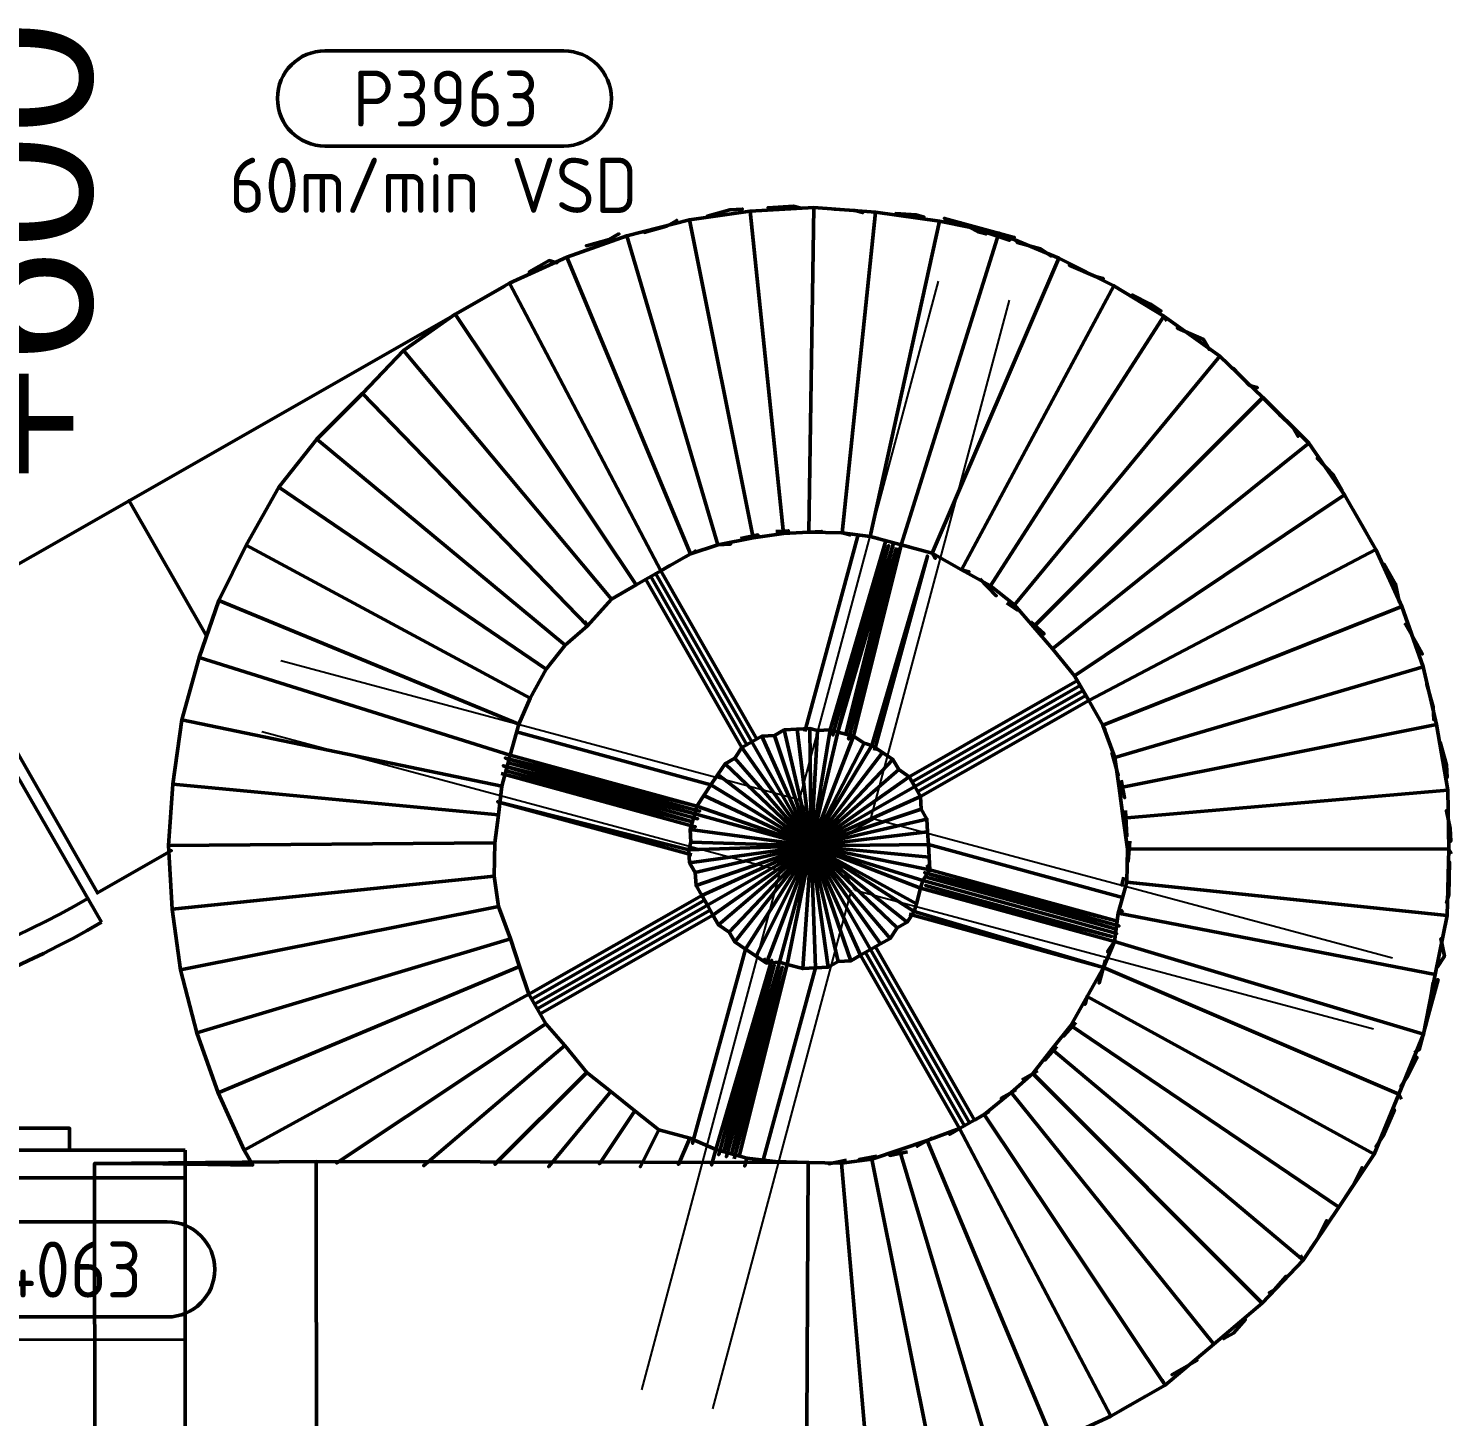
# Model space of a CAD drawing. Header units: millimetres. Extents: x 0 to 461941, y -159644 to 4828.
# Drawn here: x 234486 to 236421, y -39553 to -37667 of the extents above; entities that cross this region are included whole.
import ezdxf
from ezdxf.enums import TextEntityAlignment as Align

# ---------------------------------------------------------------- set-up
doc = ezdxf.new("R2010")
doc.units = ezdxf.units.MM
for name, pattern in [('Xref Conv Decant In$0$AM_ISO02W050', [7.5, 6, -1.5]), ('Xref Conv Decant Product Tote$0$AM_ISO02W050', [7.5, 6, -1.5]), ('Xref Conv Decant Product Tote$0$AM_ISO08W050', [18, 12, -1.5, 3, -1.5])]:
    doc.linetypes.add(name, pattern=pattern)
for name, color, linetype in [('AM_BOR', 4, 'Continuous'), ('Xref Conv Decant In$0$P_Number1', 4, 'Continuous'), ('Xref Conv Decant Product Tote$0$CONVEYOR1', 3, 'Continuous')]:
    doc.layers.add(name, color=color, linetype=linetype)
for name, color, linetype, lineweight in [('Xref Conv Decant In$0$Cont 2.5', 7, 'Continuous', 50), ('Xref Conv Decant In$0$Conv Decant In Out', 5, 'Continuous', 50), ('Xref Conv Decant In$0$Conveyor Centreline', 2, 'Continuous', 35), ('Xref Conv Decant In$0$Hidden', 9, 'Xref Conv Decant In$0$AM_ISO02W050', 25), ('Xref Conv Decant In$0$Text', 40, 'Continuous', 35), ('Xref Conv Decant Product Tote$0$Cont 2.5', 7, 'Continuous', 50), ('Xref Conv Decant Product Tote$0$Conv- Product decant', 3, 'Continuous', 50), ('Xref Conv Decant Product Tote$0$Conveyor Centreline', 2, 'Continuous', 35), ('Xref Conv Decant Product Tote$0$Conveyor Speeds', 8, 'Xref Conv Decant Product Tote$0$AM_ISO08W050', 25), ('Xref Conv Decant Product Tote$0$Hidden', 9, 'Xref Conv Decant Product Tote$0$AM_ISO02W050', 25), ('Xref Conv Decant Product Tote$0$P_Number', 4, 'Continuous', 50), ('Xref Conv Decant Product Tote$0$Text', 40, 'Continuous', 35)]:
    doc.layers.add(name, color=color, linetype=linetype, lineweight=lineweight)
doc.styles.add('Xref Conv Decant In$0$STANDARD', font='ISOCP.SHX')
doc.styles.add('Xref Conv Decant Product Tote$0$Arial', font='arial.ttf', dxfattribs={"height": 2.950599})
doc.styles.add('Xref Conv Decant Product Tote$0$STANDARD', font='ISOCP.SHX')

# ---------------------------------------------------------------- blocks, each defined once
blk = doc.blocks.new('*U278')
for p, q in [((-124.6, 682.5), (408, 375)), ((-307.5, 0), (307.5, 0))]:
    blk.add_line(p, q)
blk.add_lwpolyline([(-328.8, 216.2), (-251.1, 505.9), (-222.2, 498.2), (-299.8, 208.4)], close=True)
blk.add_lwpolyline([(-328.8, 216.2), (-251.1, 505.9), (-222.2, 498.2), (-299.8, 208.4)], close=True)
for radius in [1365, 1365, 1365, 1327.5, 1327.5, 1327.5, 787.5, 787.5, 787.5, 750, 750, 750]:
    blk.add_arc((1057.5, 0), radius, 150, 180)
at = {"layer": 'Xref Conv Decant Product Tote$0$Conveyor Centreline'}
blk.add_arc((1057.5, 0), 1057.5, 150, 180, dxfattribs=at)
blk.add_arc((1057.5, 0), 1057.5, 150, 180, dxfattribs=at)
blk.add_arc((1057.5, 0), 1057.5, 150, 180, dxfattribs=at)
at = {"layer": 'Xref Conv Decant Product Tote$0$Hidden'}
blk.add_line((-166, 0), (166, 0), dxfattribs=at)
blk = doc.blocks.new('Xref Conv Decant Product Tote$0$Pno2')
at = {"layer": 'Xref Conv Decant Product Tote$0$Cont 2.5', "lineweight": 50}
blk.add_lwpolyline([(-6.467, 2.549), (6.321, 2.549, -1), (6.321, -2.54), (-6.467, -2.54, -1)], format="xyb", close=True, dxfattribs=at)
at = {"layer": 'Xref Conv Decant Product Tote$0$Text', "color": 7, "style": 'Xref Conv Decant Product Tote$0$STANDARD'}
blk.add_attdef('PNO', text='', height=3, dxfattribs=at).set_placement((0, 0), align=Align.MIDDLE)
blk = doc.blocks.new('Xref Conv Decant Product Tote$0$spiralplanmo')
at = {"flags": 128}
for points in [[(-572.6, 867.4), (-874.5, 867.4), (-874.5, 426), (-758.5, 426), (-874.5, 426), (-874.5, 867.4)], [(0, 867.4), (-572.6, 867.4)], [(-572.6, 658.3), (-572.6, 867.4)], [(-572.6, 867.4), (-572.6, 658.3)], [(15.5, 867.4), (0, 867.4)], [(0, 867.4), (15.5, 867.4)], [(54.1, 426), (108.3, 859.7), (23.2, 867.4), (108.3, 859.7), (193.3, 844.2), (92.8, 418.2)], [(85.1, 867.4), (54.1, 867.4)], [(54.1, 867.4), (85.1, 867.4)], [(92.8, 859.7), (85.1, 867.4)], [(85.1, 867.4), (92.8, 859.7)], [(170.1, 851.9), (139.2, 859.7)], [(139.2, 859.7), (170.1, 851.9)], [(185.6, 851.9), (170.1, 851.9)], [(170.1, 851.9), (185.6, 851.9)], [(247.4, 828.7), (216.5, 836.5)], [(216.5, 836.5), (247.4, 828.7)], [(262.9, 828.7), (247.4, 828.7)], [(247.4, 828.7), (262.9, 828.7)], [(332.5, 805.5), (301.6, 813.3)], [(301.6, 813.3), (332.5, 805.5)], [(348, 797.8), (332.5, 805.5)], [(332.5, 805.5), (348, 797.8)], [(410.2, 766.9), (379.2, 782.3)], [(379.2, 782.3), (410.2, 766.9)], [(417.9, 759.2), (410.2, 766.9)], [(410.2, 766.9), (417.9, 759.2)], [(479.8, 720.5), (456.6, 736)], [(456.6, 736), (479.8, 720.5)], [(487.5, 712.8), (479.8, 720.5)], [(479.8, 720.5), (487.5, 712.8)], [(549.4, 673.8), (526.2, 689.2)], [(526.2, 689.2), (549.4, 673.8)], [(557.1, 666), (549.4, 673.8)], [(549.4, 673.8), (557.1, 666)], [(580.3, 650.6), (642.2, 581), (649.9, 581), (580.3, 650.6)], [(611.2, 611.9), (595.8, 635.1)], [(595.8, 635.1), (611.2, 611.9)], [(619, 604.2), (611.2, 611.9)], [(611.2, 611.9), (619, 604.2)], [(642.2, 581), (649.9, 581)], [(642.2, 581), (649.9, 581)], [(673.1, 550), (649.9, 573.2)], [(649.9, 573.2), (673.1, 550)], [(680.8, 534.6), (673.1, 550)], [(673.1, 550), (680.8, 534.6)], [(719.5, 480.1), (696.3, 511.4)], [(696.3, 511.4), (719.5, 480.1)], [(727.2, 472.4), (719.5, 480.1)], [(719.5, 480.1), (727.2, 472.4)], [(-15.5, 426), (-15.5, 162.7)], [(-15.5, 426), (-15.5, 162.7)], [(-15.5, 426), (-15.5, 162.7)], [(-15.5, 426), (-15.5, 162.7)], [(-15.5, 162.7), (-15.5, 426)], [(-7.7, 426), (-7.7, 162.7)], [(-7.7, 426), (-7.7, 162.7)], [(-7.7, 426), (-7.7, 162.7)], [(0, 162.7), (0, 426)], [(0, 426), (0, 162.7)], [(0, 426), (0, 162.7)], [(0, 162.7), (0, 426)], [(7.7, 426), (54.1, 426)], [(7.7, 426), (7.7, 162.7)], [(7.7, 426), (7.7, 162.7)], [(7.7, 426), (7.7, 162.7)], [(7.7, 426), (7.7, 162.7)], [(7.7, 426), (7.7, 162.7)], [(7.7, 426), (7.7, 162.7)], [(7.7, 426), (23.2, 426)], [(46.4, 426), (61.9, 426)], [(765.9, 410.5), (750.4, 433.7)], [(750.4, 433.7), (765.9, 410.5)], [(92.8, 418.2), (108.3, 410.5)], [(123.7, 410.5), (146.9, 402.8)], [(773.6, 395), (765.9, 410.5)], [(765.9, 410.5), (773.6, 395)], [(170.1, 395), (185.6, 387.3)], [(208.8, 371.8), (224.2, 364.1)], [(247.4, 348.6), (255.2, 340.9)], [(804.5, 333.2), (781.3, 364.1)], [(781.3, 364.1), (804.5, 333.2)], [(-77.3, 139.5), (-271, 333.2)], [(-271, 333.2), (-77.3, 139.5)], [(69.6, 139.5), (262.9, 333.2)], [(69.6, 139.5), (262.9, 333.2)], [(804.5, 317.7), (804.5, 333.2)], [(804.5, 333.2), (804.5, 317.7)], [(-301.9, 310), (-108.3, 124.1)], [(-301.9, 310), (-108.3, 116.3)], [(-301.9, 310), (-116, 116.3)], [(-294.2, 310), (-108.3, 124.1)], [(-294.2, 310), (-108.3, 124.1)], [(-294.2, 310), (-108.3, 124.1)], [(-294.2, 310), (-108.3, 124.1)], [(293.8, 310), (100.5, 124.1)], [(293.8, 310), (100.5, 124.1)], [(293.8, 310), (100.5, 124.1)], [(100.5, 124.1), (293.8, 310)], [(293.8, 310), (108.3, 116.3)], [(293.8, 310), (108.3, 116.3)], [(278.4, 325.4), (286.1, 317.7)], [(-317.4, 294.5), (-124.1, 100.9)], [(-317.4, 294.5), (-124.1, 100.9)], [(-317.4, 294.5), (-124.1, 100.9)], [(-317.4, 294.5), (-124.1, 100.9)], [(-317.4, 294.5), (-124.1, 100.9)], [(-309.6, 302.2), (-116, 108.6)], [(-309.6, 294.5), (-124.1, 108.6)], [(-309.6, 294.5), (-124.1, 108.6)], [(-301.9, 302.2), (-116, 116.3)], [(-301.9, 302.2), (-116, 116.3)], [(108.3, 116.3), (301.6, 302.2)], [(301.6, 302.2), (116, 108.6)], [(309.3, 294.5), (116, 100.9)], [(309.3, 294.5), (123.7, 100.9), (309.3, 294.5), (116, 100.9)], [(309.3, 294.5), (116, 108.6)], [(309.3, 294.5), (116, 108.6)], [(301.6, 294.5), (116, 108.6)], [(309.3, 294.5), (123.7, 100.9)], [(309.3, 294.5), (123.7, 100.9)], [(309.3, 294.5), (123.7, 100.9)], [(309.3, 294.5), (317, 286.8)], [(827.7, 247.8), (820, 279.1)], [(820, 279.1), (827.7, 247.8)], [(-147.3, 77.7), (-340.6, 263.6)], [(-147.3, 69.9), (-340.6, 263.6)], [(139.2, 69.9), (332.5, 263.6)], [(332.5, 263.6), (139.2, 77.7)], [(340.2, 263.6), (340.2, 255.5)], [(835.5, 240.1), (827.7, 247.8)], [(827.7, 247.8), (835.5, 240.1)], [(363.4, 224.6), (371.2, 216.9)], [(835.5, 224.6), (858.7, 139.5), (866.4, 54.5), (425.6, 23.2), (417.9, 69.9), (425.6, 23.2), (417.9, 69.9), (858.7, 139.5)], [(379.2, 201.4), (387, 170.5)], [(850.9, 170.5), (843.2, 193.7)], [(843.2, 193.7), (850.9, 170.5)], [(-46.4, 155), (-61.9, 147.3), (-46.4, 155), (0, 0), (-61.9, 147.3)], [(-30.9, 155), (-46.4, 155), (-30.9, 155), (0, 0), (-46.4, 155)], [(-15.5, 162.7), (-30.9, 155), (0, 0), (-15.5, 162.7), (-30.9, 155)], [(0, 162.7), (-15.5, 162.7), (0, 0), (0, 162.7), (-15.5, 162.7)], [(0, 162.7), (15.5, 162.7)], [(0, 0), (46.4, 155), (61.9, 147.3), (77.3, 139.5), (85.1, 131.8)], [(0, 0), (30.9, 155), (46.4, 155), (61.9, 147.3), (77.3, 139.5)], [(0, 0), (61.9, 147.3), (46.4, 155)], [(30.9, 155), (15.5, 162.7)], [(46.4, 155), (30.9, 155)], [(394.7, 155), (402.4, 139.5)], [(850.9, 155), (850.9, 170.5)], [(850.9, 170.5), (850.9, 155)], [(-77.3, 139.5), (-92.8, 131.8), (0, 0), (-77.3, 139.5), (-92.8, 131.8)], [(-61.9, 147.3), (-77.3, 139.5), (-61.9, 147.3), (0, 0), (-77.3, 139.5)], [(0, 0), (61.9, 147.3), (77.3, 139.5), (85.1, 131.8), (100.5, 124.1)], [(100.5, 124.1), (108.3, 116.3), (0, 0), (77.3, 139.5), (85.1, 131.8)], [(-116, 116.3), (-131.8, 100.9), (0, 0), (-116, 116.3), (-131.8, 100.9)], [(-108.3, 124.1), (-116, 116.3), (0, 0), (-108.3, 124.1), (-116, 116.3)], [(-92.8, 131.8), (-108.3, 124.1), (-92.8, 131.8), (0, 0), (-108.3, 124.1)], [(108.3, 116.3), (123.7, 100.9), (0, 0), (85.1, 131.8), (100.5, 124.1)], [(123.7, 100.9), (131.5, 85.4), (0, 0), (100.5, 124.1), (108.3, 116.3)], [(0, 0), (108.3, 116.3), (123.7, 100.9), (131.5, 85.4), (139.2, 77.7)], [(410.2, 116.3), (417.9, 93.1)], [(866.4, 85.4), (858.7, 116.3)], [(858.7, 116.3), (866.4, 85.4)], [(-1013.7, -418.2), (-797.1, -38.7), (-1060.1, 108.6), (-1276.9, -271)], [(-1060.1, 108.6), (-1005.9, 77.7)], [(-433.4, 15.5), (-874.5, 23.2), (-874.5, 0), (-874.5, 23.2), (-866.7, 108.6), (-425.6, 54.5)], [(-433.4, 15.5), (-425.6, 54.5), (-866.7, 108.6), (-874.5, 23.2), (-433.4, 15.5)], [(-131.8, 100.9), (-139.5, 85.4), (-131.8, 100.9), (0, 0), (-139.5, 85.4)], [(-147.3, 77.7), (-155, 62.2), (0, 0), (-147.3, 77.7), (-155, 62.2)], [(-139.5, 85.4), (-147.3, 77.7), (-139.5, 85.4), (0, 0), (-147.3, 77.7)], [(0, 0), (131.5, 85.4), (139.2, 77.7), (146.9, 62.2), (154.7, 46.7)], [(0, 0), (139.2, 77.7), (146.9, 62.2), (154.7, 46.7), (154.7, 30.9)], [(866.4, 62.2), (866.4, 85.4)], [(866.4, 85.4), (866.4, 62.2)], [(-155, 62.2), (-155, 46.7), (-155, 62.2), (0, 0), (-155, 46.7)], [(0, 0), (146.9, 62.2), (154.7, 46.7), (154.7, 30.9), (162.4, 15.5)], [(-155, 46.7), (-162.7, 30.9), (-155, 46.7), (0, 0), (-162.7, 30.9)], [(154.7, 30.9), (154.7, 46.7), (0, 0)], [(866.4, 54.5), (866.4, -30.9), (425.6, -15.5), (425.6, 23.2), (425.6, -15.5), (425.6, -54.1), (858.7, -116), (866.4, -30.9)], [(-162.7, 30.9), (-162.7, 15.5), (-162.7, 30.9), (0, 0), (-162.7, 15.5)], [(866.4, 0), (866.4, 30.9)], [(866.4, 30.9), (866.4, 0)], [(-433.4, 15.5), (-433.4, -30.9)], [(-433.4, 7.7), (-162.7, 7.7)], [(-433.4, 7.7), (-162.7, 7.7)], [(-433.4, 7.7), (-162.7, 7.7)], [(-433.4, 7.7), (-162.7, 7.7)], [(-433.4, 7.7), (-162.7, 7.7)], [(-433.4, 7.7), (-162.7, 7.7)], [(-433.4, 7.7), (-162.7, 7.7)], [(-433.4, 0), (-162.7, 0)], [(-433.4, 0), (-162.7, 0)], [(-433.4, 0), (-162.7, 0)], [(-433.4, 0), (-162.7, 0)], [(-162.7, -30.9), (0, 0), (-155, -46.4)], [(-162.7, -15.5), (0, 0), (-162.7, -30.9)], [(-155, -61.9), (0, 0), (-147.3, -77.3)], [(-155, -46.4), (0, 0), (-155, -61.9)], [(-147.3, -77.3), (0, 0), (-139.5, -92.8)], [(-131.8, -108.3), (0, 0), (-116, -116)], [(-116, -116), (-131.8, -108.3), (0, 0), (-108.3, -123.7)], [(-108.3, -123.7), (-116, -116), (0, 0), (-92.8, -139.2)], [(0, 0), (-77.3, -146.9), (-92.8, -139.2), (-108.3, -123.7)], [(-77.3, -146.9), (-92.8, -139.2), (0, 0), (-61.9, -154.7)], [(0, 0), (-46.4, -154.7), (-61.9, -154.7), (-77.3, -146.9)], [(0, 0), (-30.9, -162.4), (-46.4, -154.7), (-61.9, -154.7)], [(0, 0), (-15.5, -162.4), (-30.9, -162.4), (-46.4, -154.7)], [(0, 0), (0, -162.4), (-15.5, -162.4), (-30.9, -162.4)], [(0, 0), (15.5, -162.4), (0, -162.4), (-15.5, -162.4)], [(162.4, 0), (162.4, 15.5), (0, 0)], [(0, 0), (123.7, -108.3), (131.5, -92.8)], [(0, 0), (154.7, -46.4), (154.7, -30.9), (154.7, -46.4), (154.7, -30.9)], [(0, 0), (146.9, -61.9), (154.7, -46.4), (146.9, -61.9), (154.7, -46.4)], [(0, 0), (139.2, -77.3), (146.9, -61.9), (139.2, -77.3), (146.9, -61.9)], [(0, 0), (77.3, -146.9), (85.1, -139.2), (77.3, -146.9), (85.1, -139.2)], [(0, 0), (46.4, -154.7), (61.9, -154.7), (46.4, -154.7), (61.9, -154.7)], [(162.4, -15.5), (154.7, -30.9), (0, 0)], [(0, 0), (162.4, 0), (162.4, -15.5), (154.7, -30.9), (162.4, -15.5)], [(0, 0), (139.2, -77.3), (131.5, -92.8), (139.2, -77.3), (131.5, -92.8)], [(0, 0), (108.3, -116), (100.5, -123.7), (108.3, -116), (100.5, -123.7)], [(0, 0), (100.5, -123.7), (85.1, -139.2), (100.5, -123.7), (85.1, -139.2)], [(0, 0), (0, -162.4), (15.5, -162.4)], [(425.6, 15.5), (162.4, 15.5)], [(425.6, 7.7), (162.4, 7.7)], [(425.6, 7.7), (162.4, 7.7)], [(425.6, 7.7), (162.4, 7.7)], [(425.6, 7.7), (162.4, 7.7)], [(425.6, 7.7), (162.4, 7.7)], [(425.6, 7.7), (162.4, 7.7)], [(425.6, 7.7), (162.4, 7.7)], [(425.6, 7.7), (162.4, 7.7)], [(162.4, -15.5), (162.4, 0)], [(425.6, 0), (162.4, 0)], [(425.6, 0), (162.4, 0)], [(425.6, 0), (162.4, 0)], [(162.4, 0), (425.6, 0)], [(866.4, -23.2), (866.4, 0)], [(866.4, 0), (866.4, -23.2)], [(-433.4, -7.7), (-162.7, -7.7)], [(-433.4, -7.7), (-162.7, -7.7)], [(-433.4, -7.7), (-162.7, -7.7)], [(-162.7, -7.7), (-433.4, -7.7)], [(-433.4, -15.5), (-162.7, -15.5)], [(-433.4, -15.5), (-162.7, -15.5)], [(-433.4, -15.5), (-162.7, -15.5)], [(-433.4, -15.5), (-162.7, -15.5)], [(-433.4, -15.5), (-162.7, -15.5)], [(-433.4, -15.5), (-162.7, -15.5)], [(-162.7, -30.9), (-162.7, -15.5)], [(425.6, -7.7), (162.4, -7.7)], [(425.6, -7.7), (162.4, -7.7)], [(425.6, -7.7), (162.4, -7.7)], [(162.4, -7.7), (425.6, -7.7)], [(425.6, -15.5), (162.4, -15.5)], [(425.6, -15.5), (162.4, -15.5)], [(425.6, -15.5), (162.4, -15.5)], [(425.6, -15.5), (162.4, -15.5)], [(425.6, -15.5), (162.4, -15.5)], [(425.6, -15.5), (162.4, -15.5)], [(-441.1, -758.8), (-1013.7, -418.2), (-797.1, -38.7), (-216.9, -371.5)], [(-433.4, -30.9), (-773.9, -54.1)], [(-155, -46.4), (-162.7, -30.9)], [(-155, -61.9), (-155, -46.4)], [(417.9, -100.5), (402.4, -139.2), (387, -177.9), (789.1, -363.8), (820, -278.7), (843.2, -201.4), (858.7, -116), (425.6, -54.1)], [(866.4, -85.1), (866.4, -54.1)], [(866.4, -54.1), (866.4, -85.1)], [(-425.6, -69.6), (-673.4, -116)], [(-147.3, -77.3), (-340.6, -271)], [(-340.6, -271), (-147.3, -77.3)], [(-147.3, -77.3), (-155, -61.9)], [(-139.5, -92.8), (-147.3, -77.3)], [(139.2, -77.3), (332.5, -271)], [(139.2, -77.3), (332.5, -271)], [(417.9, -92.8), (410.2, -123.7)], [(858.7, -108.3), (866.4, -85.1)], [(866.4, -85.1), (858.7, -108.3)], [(-417.9, -116), (-588, -162.4)], [(-116, -116), (-309.6, -309.6)], [(-309.6, -301.9), (-124.1, -116)], [(-301.9, -309.6), (-116, -116)], [(108.3, -116), (301.6, -309.6)], [(301.6, -309.6), (108.3, -116)], [(108.3, -116), (301.6, -309.6)], [(309.3, -301.9), (116, -108.3)], [(116, -108.3), (309.3, -301.9), (116, -108.3), (301.6, -301.9), (116, -116), (301.6, -301.9)], [(309.3, -294.2), (116, -108.3)], [(309.3, -294.2), (116, -108.3)], [(301.6, -301.9), (116, -116)], [(309.3, -294.2), (123.7, -108.3)], [(123.7, -108.3), (309.3, -294.2)], [(402.4, -139.2), (387, -177.9), (371.2, -216.9), (750.4, -433.7), (789.1, -363.8), (820, -278.7), (843.2, -201.4), (417.9, -100.5)], [(-301.9, -309.6), (-116, -123.7)], [(-301.9, -309.6), (-108.3, -123.7)], [(-301.9, -317.4), (-108.3, -123.7)], [(-294.2, -317.4), (-108.3, -123.7)], [(-294.2, -317.4), (-108.3, -123.7)], [(-294.2, -317.4), (-108.3, -123.7)], [(-294.2, -317.4), (-108.3, -123.7)], [(293.8, -317.4), (100.5, -123.7)], [(293.8, -317.4), (100.5, -123.7)], [(293.8, -317.4), (100.5, -123.7)], [(293.8, -317.4), (100.5, -123.7)], [(293.8, -309.6), (108.3, -123.7)], [(293.8, -309.6), (108.3, -123.7)], [(108.3, -123.7), (293.8, -309.6)], [(410.2, -131.5), (402.4, -154.7)], [(-402.4, -154.7), (-526.2, -201.4)], [(-77.3, -146.9), (-271, -340.6)], [(-77.3, -146.9), (-271, -340.6)], [(46.4, -154.7), (30.9, -162.4)], [(69.6, -146.9), (262.9, -340.6)], [(262.9, -340.6), (77.3, -146.9)], [(387, -177.9), (371.2, -216.9), (348, -255.5), (704, -511), (750.4, -433.7), (789.1, -363.8), (820, -278.7), (402.4, -139.2)], [(850.9, -170.1), (850.9, -139.2)], [(850.9, -139.2), (850.9, -170.1)], [(-15.5, -433.7), (-15.5, -162.4)], [(-15.5, -433.7), (-15.5, -162.4)], [(-15.5, -433.7), (-15.5, -162.4)], [(-15.5, -433.7), (-15.5, -162.4)], [(-15.5, -433.7), (-15.5, -162.4)], [(-7.7, -433.7), (-7.7, -162.4)], [(-7.7, -433.7), (-7.7, -162.4)], [(-7.7, -162.4), (-7.7, -433.7)], [(0, -433.7), (0, -162.4)], [(0, -433.7), (0, -162.4)], [(0, -433.7), (0, -162.4)], [(0, -162.4), (0, -433.7)], [(7.7, -433.7), (7.7, -162.4)], [(7.7, -433.7), (7.7, -162.4)], [(7.7, -433.7), (7.7, -162.4)], [(7.7, -433.7), (7.7, -162.4)], [(7.7, -433.7), (7.7, -162.4)], [(7.7, -433.7), (7.7, -162.4)], [(7.7, -162.4), (7.7, -433.7)], [(15.5, -162.4), (30.9, -162.4)], [(394.7, -170.1), (379.2, -201.4)], [(850.9, -185.9), (850.9, -170.1)], [(850.9, -170.1), (850.9, -185.9)], [(371.2, -216.9), (750.4, -433.7), (789.1, -363.8), (387, -177.9)], [(-387, -193.7), (-464.3, -232.3)], [(379.2, -209.1), (363.4, -232.3)], [(827.7, -255.5), (835.5, -224.6)], [(835.5, -224.6), (827.7, -255.5)], [(-371.5, -232.3), (-417.9, -263.2)], [(348, -247.8), (340.2, -255.5)], [(-340.6, -263.2), (-371.5, -286.4)], [(820, -271), (827.7, -255.5)], [(827.7, -255.5), (820, -271)], [(324.8, -286.4), (317, -286.4)], [(804.5, -332.8), (812.3, -301.9)], [(812.3, -301.9), (804.5, -332.8)], [(293.8, -317.4), (278.4, -325.1)], [(270.6, -332.8), (247.4, -356)], [(796.8, -348.3), (804.5, -332.8)], [(804.5, -332.8), (796.8, -348.3)], [(185.6, -387), (224.2, -363.8), (456.6, -743.4), (379.2, -782), (185.6, -387), (146.9, -402.4), (108.3, -418.2), (69.6, -426), (139.2, -859.7), (224.2, -843.9), (301.6, -820.7), (224.2, -843.9), (108.3, -418.2), (146.9, -402.4)], [(224.2, -363.8), (216.5, -371.5)], [(-278.7, -828.4), (-363.8, -797.5), (-178.2, -394.7), (-216.9, -371.5), (-441.1, -758.8), (-363.8, -797.5)], [(-170.5, -394.7), (-193.7, -387)], [(193.3, -387), (170.1, -394.7)], [(765.9, -410.5), (773.6, -387)], [(773.6, -387), (765.9, -410.5)], [(-201.4, -851.6), (-278.7, -828.4), (-363.8, -797.5), (-178.2, -394.7), (-139.5, -410.5), (-278.7, -828.4)], [(-131.8, -410.5), (-155, -402.4)], [(154.7, -402.4), (131.5, -410.5)], [(-100.5, -418.2), (-201.4, -851.6), (-116, -867.4), (-201.4, -851.6), (-278.7, -828.4), (-139.5, -410.5)], [(-92.8, -426), (-116, -418.2)], [(116, -418.2), (92.8, -418.2)], [(758.1, -426), (765.9, -410.5)], [(765.9, -410.5), (758.1, -426)], [(-54.1, -426), (-77.3, -426)], [(-15.5, -433.7), (-30.9, -433.7)], [(30.9, -433.7), (7.7, -433.7)], [(77.3, -426), (54.1, -426)], [(719.5, -487.8), (742.7, -449.2)], [(742.7, -449.2), (719.5, -487.8)], [(711.7, -495.6), (719.5, -487.8)], [(719.5, -487.8), (711.7, -495.6)], [(673.1, -557.4), (680.8, -534.2)], [(680.8, -534.2), (673.1, -557.4)], [(657.6, -565.2), (673.1, -557.4)], [(673.1, -557.4), (657.6, -565.2)], [(611.2, -619.3), (649.9, -580.6), (642.2, -580.6)], [(649.9, -580.6), (611.2, -619.3), (642.2, -580.6)], [(611.2, -619.3), (634.4, -596.1)], [(634.4, -596.1), (611.2, -619.3)], [(649.9, -580.6), (642.2, -580.6)], [(611.2, -619.3), (580.3, -650.6)], [(603.5, -627), (611.2, -619.3)], [(611.2, -619.3), (603.5, -627)], [(572.6, -650.6), (580.3, -650.6)], [(533.9, -681.5), (549.4, -673.8)], [(549.4, -673.8), (533.9, -681.5)], [(549.4, -673.8), (572.6, -658.3)], [(572.6, -658.3), (549.4, -673.8)], [(479.8, -727.9), (510.7, -704.7)], [(510.7, -704.7), (479.8, -727.9)], [(464.3, -735.6), (479.8, -727.9)], [(479.8, -727.9), (464.3, -735.6)], [(410.2, -766.5), (433.4, -751.1)], [(433.4, -751.1), (410.2, -766.5)], [(394.7, -774.3), (410.2, -766.5)], [(410.2, -766.5), (394.7, -774.3)], [(332.5, -805.2), (355.7, -789.7)], [(355.7, -789.7), (332.5, -805.2)], [(317, -812.9), (332.5, -805.2)], [(332.5, -805.2), (317, -812.9)], [(247.4, -836.1), (270.6, -828.4)], [(270.6, -828.4), (247.4, -836.1)], [(224.2, -843.9), (139.2, -859.7)], [(239.7, -836.1), (247.4, -836.1)], [(247.4, -836.1), (239.7, -836.1)], [(69.6, -867.4), (85.1, -867.4)], [(85.1, -867.4), (69.6, -867.4)], [(85.1, -867.4), (108.3, -867.4)], [(108.3, -867.4), (85.1, -867.4)], [(154.7, -859.7), (170.1, -859.7)], [(170.1, -859.7), (154.7, -859.7)], [(170.1, -859.7), (193.3, -851.6)], [(193.3, -851.6), (170.1, -859.7)], [(-15.5, -875.1), (0, -875.1)], [(0, -875.1), (-15.5, -875.1)], [(0, -875.1), (23.2, -875.1)], [(23.2, -875.1), (0, -875.1)]]:
    blk.add_lwpolyline(points, close=True, dxfattribs=at)
for points in [[(-572.6, 867.4), (-874.5, 867.4), (-874.5, 426)], [(-758.5, 426), (-874.5, 426), (-874.5, 867.4), (-572.6, 867.4)], [(-712.1, 503.6), (-658, 573.2), (-595.8, 635.1), (-294.2, 310), (-325.1, 279.1), (-294.2, 310), (-263.2, 340.9), (-533.9, 689.2), (-595.8, 635.1), (-533.9, 689.2), (-464.3, 736), (-232.3, 364.1), (-263.2, 340.9), (-232.3, 364.1), (-193.7, 387.3), (-387, 782.3), (-464.3, 736), (-387, 782.3), (-309.6, 813.3), (-155, 402.8), (-193.7, 387.3), (-155, 402.8), (-116, 410.5), (-224.6, 836.5), (-309.6, 813.3), (-224.6, 836.5), (-147.3, 859.7), (-69.6, 426), (-116, 410.5), (-116, 418.2)], [(-658, 573.2), (-595.8, 635.1), (-533.9, 689.2), (-263.2, 340.9), (-294.2, 310), (-263.2, 340.9), (-232.3, 364.1), (-464.3, 736), (-533.9, 689.2), (-464.3, 736), (-387, 782.3), (-193.7, 387.3), (-232.3, 364.1), (-193.7, 387.3), (-155, 402.8), (-309.6, 813.3), (-387, 782.3), (-309.6, 813.3), (-224.6, 836.5), (-116, 410.5), (-155, 402.8), (-116, 410.5), (-69.6, 426), (-147.3, 859.7), (-224.6, 836.5), (-147.3, 859.7), (-61.9, 867.4), (-30.9, 426), (-69.6, 426), (-30.9, 426), (7.7, 426), (23.2, 867.4), (-61.9, 867.4), (23.2, 867.4), (108.3, 859.7), (54.1, 426)], [(0, 867.4), (-572.6, 867.4)], [(-572.6, 867.4), (-572.6, 658.3)], [(7.7, 162.7), (7.7, 426), (-30.9, 426), (7.7, 426), (23.2, 867.4), (-61.9, 867.4), (-147.3, 859.7), (-61.9, 867.4), (-30.9, 426), (-69.6, 426), (-116, 410.5)], [(108.3, 859.7), (193.3, 844.2), (278.4, 821), (139.2, 402.8), (92.8, 418.2), (139.2, 402.8), (92.8, 418.2), (193.3, 844.2), (108.3, 859.7), (193.3, 844.2), (278.4, 821), (139.2, 402.8), (177.9, 387.3), (139.2, 402.8), (177.9, 387.3), (355.7, 790.1), (278.4, 821), (193.3, 844.2), (278.4, 821), (355.7, 790.1), (177.9, 387.3), (208.8, 371.8), (177.9, 387.3), (208.8, 371.8), (433.4, 751.4), (355.7, 790.1), (278.4, 821), (355.7, 790.1), (433.4, 751.4), (208.8, 371.8), (247.4, 348.6), (208.8, 371.8), (247.4, 348.6), (503, 704.7), (433.4, 751.4), (355.7, 790.1), (433.4, 751.4), (503, 704.7), (247.4, 348.6), (278.4, 325.4), (247.4, 348.6), (278.4, 325.4), (572.6, 650.6), (503, 704.7), (433.4, 751.4), (503, 704.7), (572.6, 650.6), (278.4, 325.4), (309.3, 294.5), (278.4, 325.4), (309.3, 294.5), (634.4, 596.4), (572.6, 650.6), (503, 704.7), (572.6, 650.6), (634.4, 596.4), (309.3, 294.5), (340.2, 263.6), (309.3, 294.5), (340.2, 263.6), (688.5, 526.8), (634.4, 596.4), (572.6, 650.6), (634.4, 596.4), (688.5, 526.8), (340.2, 263.6), (363.4, 224.6), (340.2, 263.6), (363.4, 224.6), (734.9, 456.9), (688.5, 526.8), (634.4, 596.4), (688.5, 526.8), (734.9, 456.9), (363.4, 224.6), (387, 185.9), (363.4, 224.6), (387, 185.9), (773.6, 387.3), (734.9, 456.9), (688.5, 526.8), (734.9, 456.9), (773.6, 387.3), (387, 185.9), (402.4, 147.3), (387, 185.9), (402.4, 147.3), (812.3, 302.2), (773.6, 387.3), (812.3, 302.2), (835.5, 224.6), (410.2, 108.6), (402.4, 147.3), (410.2, 108.6), (402.4, 147.3), (812.3, 302.2), (773.6, 387.3), (734.9, 456.9), (773.6, 387.3), (773.6, 379.6)], [(649.9, 581), (580.3, 650.6), (642.2, 581)], [(642.2, 581), (580.3, 650.6)], [(649.9, 581), (580.3, 650.6)], [(-433.4, 15.5), (-425.6, 54.5), (-417.9, 93.1), (-851.3, 193.7), (-866.7, 108.6), (-851.3, 193.7), (-828.1, 279.1), (-410.2, 139.5), (-417.9, 93.1), (-410.2, 139.5), (-394.7, 178.2), (-797.1, 356.4), (-828.1, 279.1), (-797.1, 356.4), (-758.5, 433.7), (-371.5, 216.9), (-394.7, 178.2), (-371.5, 216.9), (-348.3, 247.8), (-712.1, 503.6), (-758.5, 433.7), (-712.1, 503.6), (-658, 573.2), (-325.1, 279.1), (-348.3, 247.8), (-325.1, 279.1), (-294.2, 310), (-595.8, 635.1), (-658, 573.2), (-712.1, 503.6), (-658, 573.2), (-325.1, 279.1), (-348.3, 247.8), (-371.5, 216.9), (-348.3, 247.8), (-712.1, 503.6), (-758.5, 433.7), (-797.1, 356.4), (-758.5, 433.7), (-371.5, 216.9), (-394.7, 178.2), (-410.2, 139.5), (-394.7, 178.2), (-797.1, 356.4), (-828.1, 279.1), (-851.3, 193.7)], [(-15.5, 162.7), (-15.5, 426)], [(-7.7, 162.7), (-7.7, 426)], [(7.7, 162.7), (7.7, 426)], [(7.7, 426), (23.2, 426)], [(46.4, 426), (61.9, 426)], [(54.1, 426), (92.8, 418.2)], [(92.8, 418.2), (108.3, 410.5)], [(123.7, 410.5), (146.9, 402.8)], [(170.1, 395), (185.6, 387.3)], [(835.5, 224.6), (812.3, 302.2), (835.5, 224.6), (858.7, 139.5), (417.9, 69.9), (410.2, 108.6), (417.9, 69.9), (410.2, 108.6), (835.5, 224.6), (812.3, 302.2), (773.6, 387.3)], [(208.8, 371.8), (224.2, 364.1)], [(247.4, 348.6), (255.2, 340.9)], [(-271, 333.2), (-77.3, 139.5)], [(262.9, 333.2), (69.6, 139.5)], [(-108.3, 116.3), (-301.9, 310), (-108.3, 116.3), (-301.9, 310), (-108.3, 124.1)], [(100.5, 124.1), (293.8, 310), (100.5, 116.3), (293.8, 310), (108.3, 116.3), (301.6, 302.2), (116, 108.6)], [(278.4, 325.4), (286.1, 317.7)], [(-124.1, 108.6), (-317.4, 294.5)], [(-317.4, 294.5), (-124.1, 108.6)], [(-309.6, 302.2), (-116, 116.3)], [(-116, 116.3), (-309.6, 302.2), (-116, 108.6), (-309.6, 302.2), (-124.1, 108.6)], [(-116, 116.3), (-309.6, 302.2), (-124.1, 108.6)], [(-124.1, 108.6), (-309.6, 294.5)], [(-116, 116.3), (-301.9, 302.2)], [(116, 108.6), (301.6, 302.2), (108.3, 116.3)], [(116, 108.6), (301.6, 302.2), (108.3, 116.3), (293.8, 302.2), (108.3, 116.3)], [(116, 108.6), (309.3, 294.5)], [(309.3, 294.5), (317, 286.8)], [(-874.5, 0), (-874.5, 23.2), (-866.7, 108.6), (-851.3, 193.7), (-417.9, 93.1), (-425.6, 54.5), (-417.9, 93.1), (-410.2, 139.5), (-828.1, 279.1), (-851.3, 193.7), (-866.7, 108.6), (-874.5, 23.2), (-874.5, 0), (-1005.9, 77.7), (-1060.1, 108.6), (-1276.9, -271), (-1253.7, -286.4)], [(-147.3, 77.7), (-340.6, 263.6)], [(-147.3, 69.9), (-340.6, 263.6)], [(332.5, 263.6), (139.2, 77.7), (146.9, 62.2), (0, 0)], [(139.2, 69.9), (332.5, 263.6)], [(340.2, 263.6), (340.2, 255.5)], [(363.4, 224.6), (371.2, 216.9)], [(843.2, -201.4), (858.7, -116), (866.4, -30.9), (425.6, -15.5), (425.6, -54.1), (425.6, -15.5), (425.6, 23.2), (866.4, 54.5), (858.7, 139.5), (835.5, 224.6)], [(379.2, 201.4), (387, 170.5)], [(30.9, 155), (15.5, 162.7), (0, 0)], [(15.5, 162.7), (0, 162.7), (0, 0)], [(15.5, 162.7), (0, 0)], [(30.9, 155), (0, 0)], [(394.7, 155), (402.4, 139.5)], [(425.6, -54.1), (417.9, -100.5), (402.4, -139.2), (820, -278.7), (843.2, -201.4), (858.7, -116), (866.4, -30.9), (866.4, 54.5), (858.7, 139.5), (866.4, 54.5)], [(410.2, 116.3), (417.9, 93.1)], [(-1276.9, -271), (-1060.1, 108.6)], [(-441.1, -758.8), (-216.9, -371.5), (-797.1, -38.7), (-1013.7, -418.2), (-1276.9, -271), (-1060.1, 108.6), (-797.1, -38.7)], [(-1005.9, 77.7), (-874.5, 0), (-1005.9, 77.7), (-1060.1, 108.6)], [(0, 0), (123.7, 100.9), (131.5, 85.4), (139.2, 77.7)], [(425.6, -61.9), (425.6, -54.1), (417.9, -100.5), (843.2, -201.4), (858.7, -116), (866.4, -30.9), (866.4, 54.5)], [(154.7, 30.9), (162.4, 15.5)], [(154.7, 30.9), (162.4, 15.5)], [(-433.4, 15.5), (-433.4, -30.9)], [(0, 0), (-162.7, -15.5), (-162.7, 0), (-162.7, 15.5), (-433.4, 15.5)], [(-162.7, 7.7), (-433.4, 7.7)], [(-162.7, 15.5), (-162.7, 0), (-162.7, -15.5), (-162.7, 0), (0, 0), (-162.7, 15.5), (-162.7, 0), (0, 0)], [(-131.8, -108.3), (-139.5, -92.8), (0, 0)], [(15.5, -162.4), (30.9, -162.4), (0, 0)], [(30.9, -162.4), (46.4, -154.7), (0, 0)], [(162.4, 0), (0, 0)], [(0, 0), (123.7, -108.3), (131.5, -92.8), (123.7, -108.3), (108.3, -116), (123.7, -108.3), (123.7, -100.5)], [(77.3, -146.9), (61.9, -154.7), (77.3, -146.9), (0, 0)], [(262.9, -340.6), (77.3, -146.9), (61.9, -154.7), (0, 0)], [(30.9, -162.4), (0, 0)], [(0, 0), (108.3, -116), (123.7, -108.3), (309.3, -294.2)], [(162.4, 15.5), (162.4, 0)], [(162.4, 0), (162.4, 15.5)], [(-433.4, -30.9), (-425.6, -69.6)], [(-425.6, -69.6), (-433.4, -30.9)], [(-425.6, -69.6), (-433.4, -30.9)], [(-425.6, -69.6), (-417.9, -116)], [(-417.9, -116), (-425.6, -69.6)], [(-417.9, -116), (-425.6, -69.6)], [(-131.8, -100.5), (-131.8, -108.3), (-139.5, -92.8)], [(417.9, -92.8), (410.2, -123.7)], [(-417.9, -116), (-402.4, -154.7)], [(-402.4, -154.7), (-417.9, -116)], [(-402.4, -154.7), (-417.9, -116)], [(-124.1, -108.3), (-309.6, -301.9), (-124.1, -108.3), (-309.6, -301.9), (-124.1, -108.3), (-317.4, -301.9), (-124.1, -108.3), (-317.4, -294.2), (-124.1, -108.3), (-317.4, -294.2), (-124.1, -108.3), (-317.4, -294.2), (-124.1, -108.3), (-317.4, -294.2), (-124.1, -108.3), (-317.4, -294.2), (-332.8, -309.6), (-317.4, -294.2), (-286.4, -325.1), (-294.2, -332.8), (-286.4, -325.1), (-255.5, -348.3), (-216.9, -371.5), (-178.2, -394.7), (-139.5, -410.5), (-100.5, -418.2), (-201.4, -851.6)], [(-116, -867.4), (-30.9, -875.1), (54.1, -875.1), (-30.9, -875.1), (-15.5, -433.7), (-61.9, -426), (-116, -867.4), (-30.9, -875.1), (-15.5, -433.7), (-61.9, -426), (-100.5, -418.2), (-61.9, -426), (-116, -867.4), (-30.9, -875.1), (54.1, -875.1), (139.2, -859.7), (69.6, -426), (23.2, -433.7), (-15.5, -433.7), (23.2, -433.7), (54.1, -875.1), (139.2, -859.7), (224.2, -843.9), (301.6, -820.7), (379.2, -782), (456.6, -743.4), (526.2, -689.2), (595.8, -635.1), (649.9, -572.9), (704, -511), (750.4, -433.7), (750.4, -441.4)], [(-309.6, -301.9), (-124.1, -108.3), (-317.4, -301.9)], [(-116, -116), (-309.6, -301.9)], [(-116, -116), (-309.6, -301.9)], [(-116, -116), (-309.6, -301.9)], [(-309.6, -309.6), (-116, -116), (-301.9, -309.6), (-116, -123.7)], [(-309.6, -301.9), (-116, -116)], [(-116, -116), (-301.9, -309.6)], [(116, -108.3), (309.3, -301.9)], [(116, -116), (301.6, -301.9)], [(123.7, -108.3), (309.3, -294.2)], [(-301.9, -309.6), (-108.3, -123.7), (-301.9, -309.6), (-108.3, -123.7), (-301.9, -317.4)], [(100.5, -123.7), (293.8, -317.4)], [(293.8, -309.6), (100.5, -123.7), (293.8, -317.4)], [(293.8, -317.4), (100.5, -123.7), (293.8, -309.6), (108.3, -123.7)], [(410.2, -131.5), (402.4, -154.7)], [(-402.4, -154.7), (-387, -193.7)], [(-387, -193.7), (-402.4, -154.7)], [(-387, -193.7), (-402.4, -154.7)], [(262.9, -340.6), (69.6, -146.9)], [(-15.5, -162.4), (-15.5, -433.7)], [(-7.7, -162.4), (-7.7, -433.7)], [(0, -162.4), (0, -433.7)], [(7.7, -162.4), (7.7, -433.7)], [(394.7, -170.1), (379.2, -201.4)], [(-387, -193.7), (-371.5, -232.3)], [(-371.5, -232.3), (-387, -193.7)], [(-371.5, -232.3), (-387, -193.7)], [(379.2, -209.1), (363.4, -232.3)], [(820, -278.7), (843.2, -201.4)], [(371.2, -216.9), (348, -255.5), (317, -286.4), (293.8, -317.4), (595.8, -635.1), (649.9, -572.9), (704, -511), (750.4, -433.7)], [(371.2, -216.9), (348, -255.5), (317, -286.4), (649.9, -572.9), (704, -511), (750.4, -433.7), (789.1, -363.8)], [(-371.5, -232.3), (-340.6, -263.2)], [(-340.6, -263.2), (-371.5, -232.3)], [(-340.6, -263.2), (-371.5, -232.3)], [(348, -247.8), (340.2, -255.5)], [(-317.4, -294.2), (-340.6, -263.2)], [(-178.2, -394.7), (-216.9, -371.5), (-255.5, -348.3), (-286.4, -325.1), (-317.4, -294.2), (-340.6, -263.2)], [(-216.9, -371.5), (-255.5, -348.3), (-286.4, -325.1), (-317.4, -294.2), (-340.6, -263.2)], [(526.2, -689.2), (595.8, -635.1), (649.9, -572.9), (704, -511), (348, -255.5), (317, -286.4), (293.8, -317.4), (262.9, -340.6), (526.2, -689.2), (595.8, -635.1), (526.2, -689.2), (526.2, -697)], [(317, -286.4), (649.9, -572.9), (595.8, -635.1), (293.8, -317.4), (262.9, -340.6), (224.2, -363.8), (185.6, -387), (379.2, -782), (456.6, -743.4), (526.2, -689.2), (456.6, -743.4), (224.2, -363.8), (262.9, -340.6), (293.8, -317.4), (317, -286.4), (324.8, -286.4)], [(789.1, -363.8), (820, -278.7)], [(293.8, -317.4), (278.4, -325.1)], [(301.6, -812.9), (301.6, -820.7), (379.2, -782), (301.6, -820.7), (146.9, -402.4), (185.6, -387), (224.2, -363.8), (262.9, -340.6), (526.2, -689.2), (456.6, -743.4), (379.2, -782), (301.6, -820.7)], [(270.6, -332.8), (247.4, -356)], [(224.2, -363.8), (216.5, -371.5)], [(-170.5, -394.7), (-193.7, -387)], [(193.3, -387), (170.1, -394.7)], [(-139.5, -410.5), (-178.2, -394.7)], [(-131.8, -410.5), (-155, -402.4)], [(54.1, -867.4), (54.1, -875.1), (139.2, -859.7), (54.1, -875.1), (23.2, -433.7), (69.6, -426), (108.3, -418.2), (146.9, -402.4), (301.6, -820.7), (224.2, -843.9)], [(154.7, -402.4), (131.5, -410.5)], [(-100.5, -418.2), (-139.5, -410.5)], [(-92.8, -426), (-116, -418.2)], [(224.2, -843.9), (108.3, -418.2), (69.6, -426), (23.2, -433.7), (-15.5, -433.7), (-61.9, -426), (-100.5, -418.2)], [(116, -418.2), (92.8, -418.2)], [(30.9, -433.7), (7.7, -433.7)], [(77.3, -426), (54.1, -426)], [(642.2, -580.6), (611.2, -619.3), (649.9, -580.6)], [(611.2, -619.3), (580.3, -650.6)], [(611.2, -619.3), (580.3, -650.6)], [(611.2, -619.3), (580.3, -650.6)], [(580.3, -650.6), (611.2, -619.3)]]:
    blk.add_lwpolyline(points, dxfattribs=at)
blk = doc.blocks.new('Xref Conv Decant Product Tote')
at = {"layer": 'Xref Conv Decant Product Tote$0$CONVEYOR1'}
for p, q in [((235723.4, -38010.2), (235534.5, -38715.3)), ((235820, -38036.1), (235631.1, -38741.2)), ((235534.5, -38715.3), (234829.4, -38526.4)), ((235508.6, -38811.9), (234803.5, -38623)), ((235610.2, -38837.8), (235534.5, -38715.3)), ((235508.6, -38811.9), (235636.1, -38741.2)), ((235636.1, -38741.2), (236341.2, -38930.1)), ((235508.6, -38811.9), (235319.7, -39517)), ((235605.2, -38837.8), (235416.3, -39542.9)), ((235610.2, -38837.8), (236315.3, -39026.7))]:
    blk.add_line(p, q, dxfattribs=at)
at = {"layer": 'Xref Conv Decant Product Tote$0$Conv- Product decant'}
for name, p, rotation in [('Xref Conv Decant Product Tote$0$spiralplanmo', (235550.7, -38777.8), 29.73941570700445), ('*U278', (234432.1, -38615.4), 120)]:
    blk.add_blockref(name, p, dxfattribs=dict(at, rotation=rotation))
at = {"layer": 'Xref Conv Decant Product Tote$0$P_Number', "xscale": 25.4, "yscale": 25.4, "zscale": 25.4}
blk.add_blockref('Xref Conv Decant Product Tote$0$Pno2', (235053.8, -37762.1), dxfattribs=at).add_auto_attribs({'PNO': 'P3963'})
at = {"layer": 'Xref Conv Decant Product Tote$0$Conv- Product decant', "style": 'Xref Conv Decant Product Tote$0$Arial'}
blk.add_text('+600', height=200, rotation=90, dxfattribs=at).set_placement((234572.8, -38285.2))
at = {"layer": 'Xref Conv Decant Product Tote$0$Conveyor Speeds', "insert": (234759.4, -37842.5), "char_height": 75, "attachment_point": 1, "style": 'Xref Conv Decant Product Tote$0$STANDARD'}
blk.add_mtext_dynamic_manual_height_columns('60m/min VSD', width=1630.752, gutter_width=11.4, heights=[0], dxfattribs=at)
blk = doc.blocks.new('*U446')
for p, q in [((0, -257.5), (0, 257.5)), ((457.2, -257.5), (457.2, 257.5))]:
    blk.add_line(p, q)
for points in [[(0, 220), (457.2, 220), (457.2, 257.5), (0, 257.5)], [(0, -257.5), (457.2, -257.5), (457.2, -220), (0, -220)], [(457.2, -257.5), (157.2, -257.5), (157.2, -287.5), (457.2, -287.5)]]:
    blk.add_lwpolyline(points, close=True)
at = {"layer": 'Xref Conv Decant In$0$Conveyor Centreline'}
blk.add_lwpolyline([(0, 0), (457.2, 0)], dxfattribs=at)
at = {"layer": 'Xref Conv Decant In$0$Hidden'}
blk.add_line((0, -133), (0, 133), dxfattribs=at)
blk = doc.blocks.new('Xref Conv Decant In$0$Pno2')
at = {"layer": 'Xref Conv Decant In$0$Cont 2.5', "lineweight": 50}
blk.add_lwpolyline([(-6.467, 2.549), (6.321, 2.549, -1), (6.321, -2.54), (-6.467, -2.54, -1)], format="xyb", close=True, dxfattribs=at)
at = {"layer": 'Xref Conv Decant In$0$Text', "color": 7, "style": 'Xref Conv Decant In$0$STANDARD'}
blk.add_attdef('PNO', text='', height=3, dxfattribs=at).set_placement((0, 0), align=Align.MIDDLE)
blk = doc.blocks.new('Xref Conv Decant In')
at = {"layer": 'Xref Conv Decant In$0$Conv Decant In Out', "rotation": 180}
blk.add_blockref('*U446', (234699.5, -39449.1), dxfattribs=at)
at = {"layer": 'Xref Conv Decant In$0$P_Number1', "xscale": 25.4, "yscale": 25.4, "zscale": 25.4}
blk.add_blockref('Xref Conv Decant In$0$Pno2', (234514.5, -39353.5), dxfattribs=at).add_auto_attribs({'PNO': 'P4063'})

msp = doc.modelspace()

# ---------------------------------------------------------------- block references
msp.add_blockref('Xref Conv Decant Product Tote', (0, 0))
at = {"layer": 'AM_BOR'}
for name in ['Xref Conv Decant Product Tote', 'Xref Conv Decant In']:
    msp.add_blockref(name, (0, 0), dxfattribs=at)

doc.saveas('drawing.dxf')
